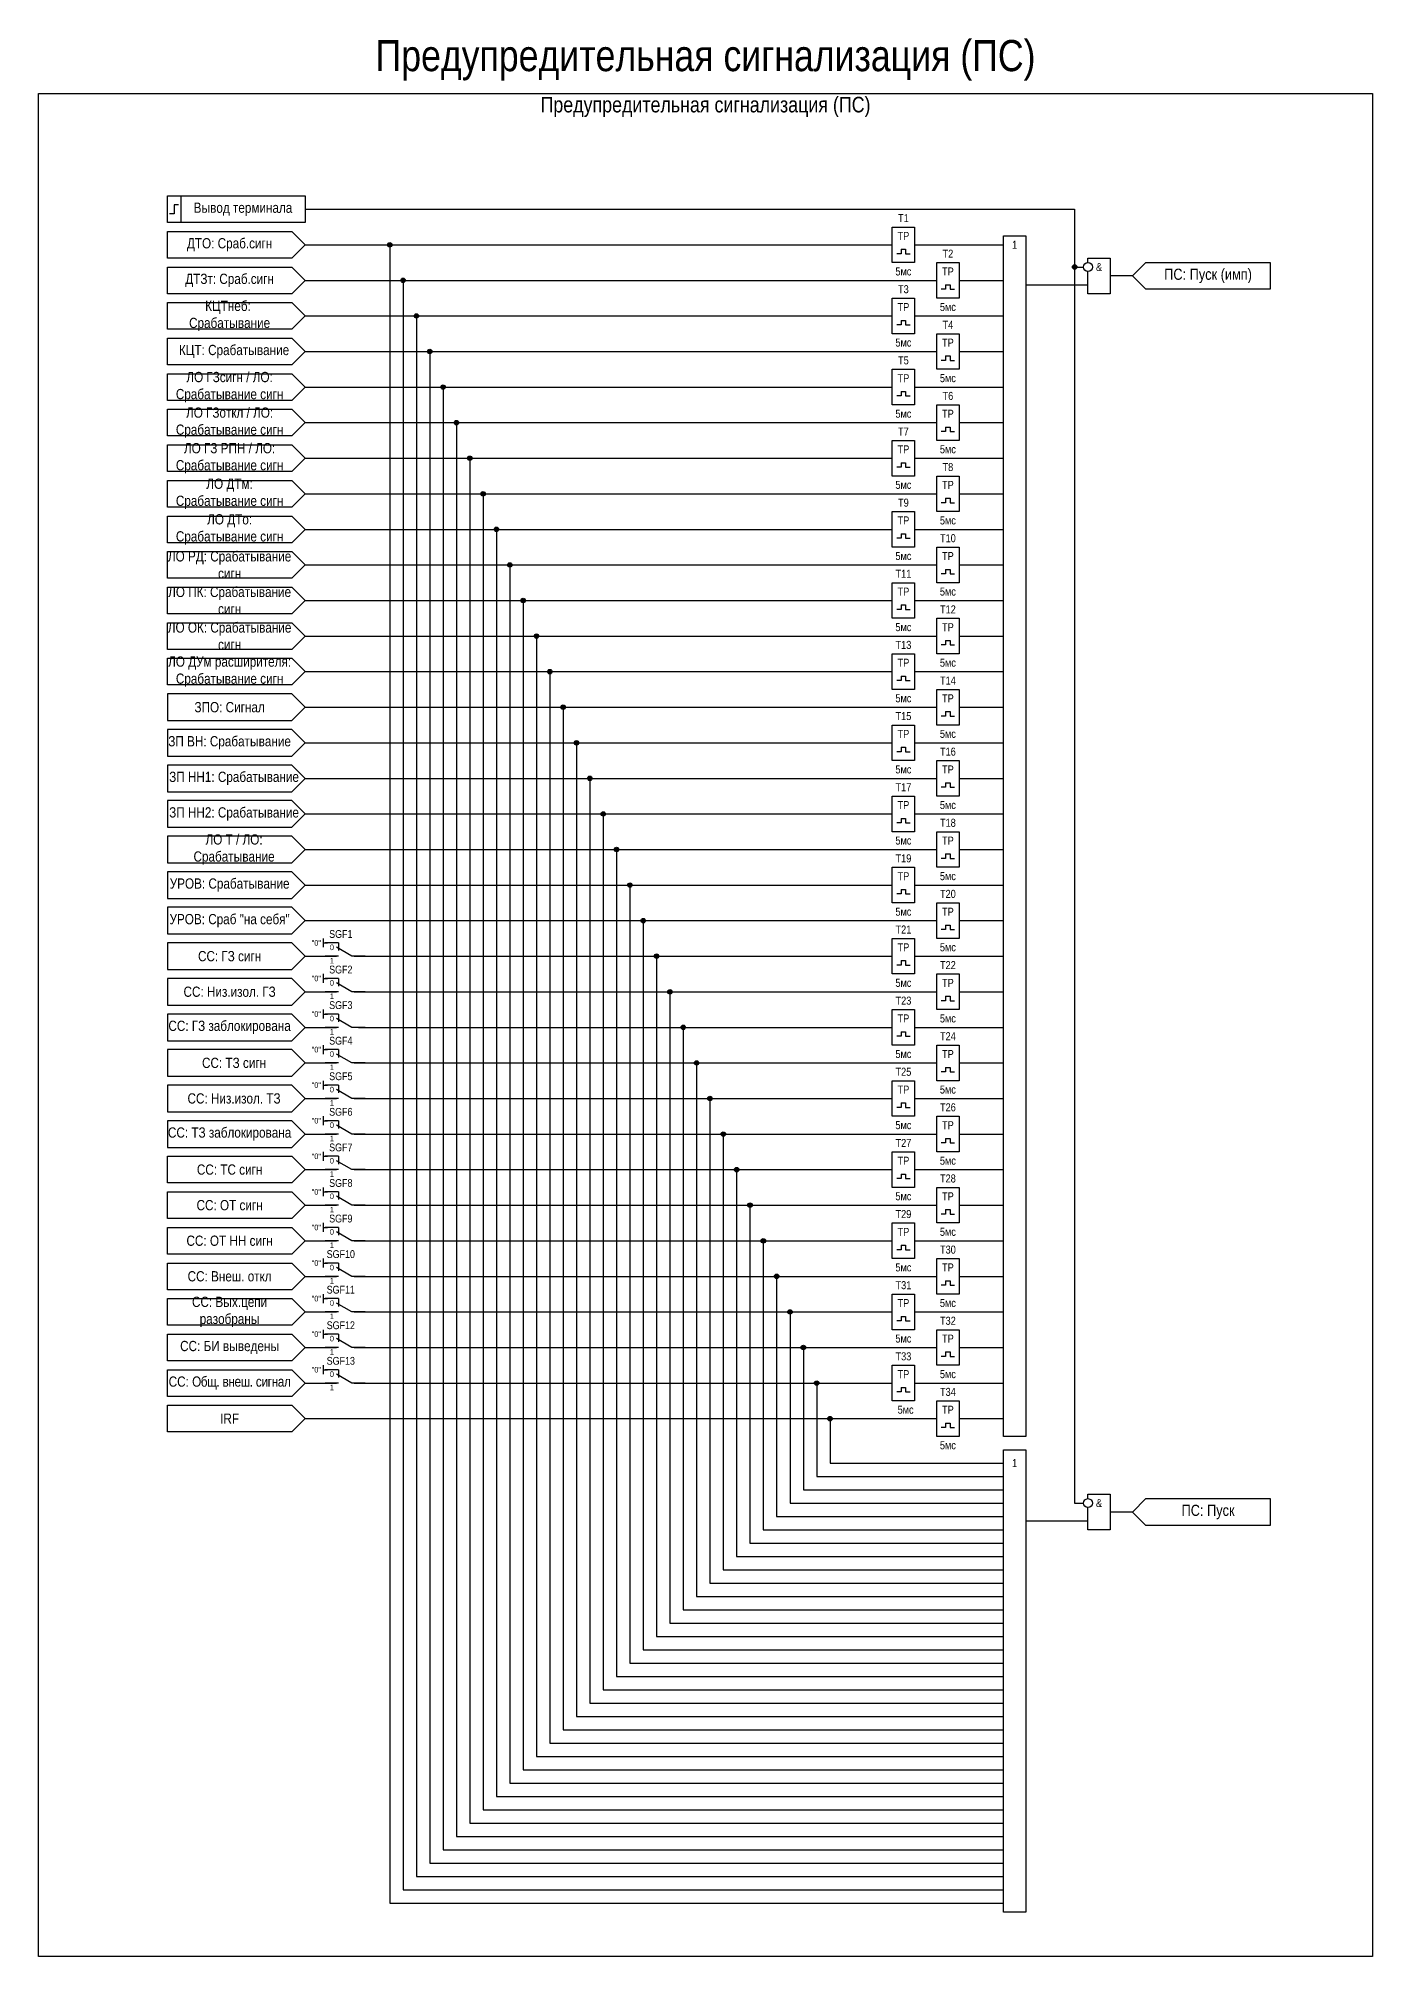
# Model space of a CAD drawing. Header units: millimetres. Extents: x -981 to 1720, y -66 to 612.
# Drawn here: x 1420 to 1720, y -4 to 427.4 of the extents above; entities that cross this region are included whole.
import ezdxf
from ezdxf.enums import TextEntityAlignment as Align

# ---------------------------------------------------------------- set-up
doc = ezdxf.new("R2010")
doc.units = ezdxf.units.MM
doc.layers.add('TEXT', color=7, linetype='Continuous', lineweight=25)
doc.layers.add('Основная', color=7, linetype='Continuous')
doc.styles.add('2.5_Gost_RD', font='ARIALN.TTF', dxfattribs={"height": 2.5})
doc.styles.add('3.5_Gost_RD', font='ARIALN.TTF', dxfattribs={"height": 3.5})
doc.styles.add('Вывод', font='ARIALN.TTF', dxfattribs={"height": 2.5})
doc.styles.add('Компонент', font='ARIALN.TTF', dxfattribs={"height": 3.5})

# ---------------------------------------------------------------- blocks, each defined once
blk = doc.blocks.new('Точка')
at = {"ltscale": 100}
h = blk.add_hatch(color=256, dxfattribs=at)
h.dxf.hatch_style = 1
edge = h.paths.add_edge_path()
edge.add_arc((0, 0), 0.5, 0, 360)
blk.add_circle((0, 0), 0.5, dxfattribs=at)
blk = doc.blocks.new('*U958')
at = {"layer": 'Основная', "color": 0}
blk.add_line((0, 0), (7, 4), dxfattribs=at)
at = {"layer": 'Основная', "ltscale": 0.35}
blk.add_line((6, 6), (6, 2.5), dxfattribs=at)
blk = doc.blocks.new('*U1019')
at = {"layer": 'Основная', "color": 0}
for p, q in [((-3, 6), (-9, 6)), ((-3, 0), (-9, 0)), ((9, 0), (3, 0))]:
    blk.add_line(p, q, dxfattribs=at)
at = {"layer": 'Основная', "ltscale": 0.25, "xscale": -1}
blk.add_blockref('*U958', (3, 0), dxfattribs=at)
at = {"layer": 'Основная'}
for tag, height, style, p in [('ОУ', 3.5, 'Компонент', (-2, 10)), ('В1', 2.5, 'Вывод', (-13, 6)), ('В2', 2.5, 'Вывод', (-6, 4)), ('В3', 2.5, 'Вывод', (-6, -2))]:
    blk.add_attdef(tag, text='', height=height, dxfattribs=dict(at, style=style)).set_placement(p, align=Align.MIDDLE_CENTER)

msp = doc.modelspace()

# ---------------------------------------------------------------- linework, layer by layer
at = {"ltscale": 100}
for p, q in [((1614, 379), (1613, 379)), ((1615, 379), (1616, 379)), ((1669, 377), (1666, 374)), ((1669, 377), (1697, 377)), ((1666, 374), (1661, 374)), ((1666, 374), (1669, 371)), ((1624, 371), (1623, 371)), ((1625, 371), (1626, 371)), ((1697, 371), (1669, 371)), ((1614, 363), (1613, 363)), ((1615, 363), (1616, 363)), ((1624, 355), (1623, 355)), ((1625, 355), (1626, 355)), ((1614, 347), (1613, 347)), ((1615, 347), (1616, 347)), ((1624, 339), (1623, 339)), ((1625, 339), (1626, 339)), ((1614, 331), (1613, 331)), ((1615, 331), (1616, 331)), ((1624, 323), (1623, 323)), ((1625, 323), (1626, 323)), ((1614, 315), (1613, 315)), ((1615, 315), (1616, 315)), ((1624, 307), (1623, 307)), ((1625, 307), (1626, 307)), ((1614, 299), (1613, 299)), ((1615, 299), (1616, 299)), ((1624, 291), (1623, 291)), ((1625, 291), (1626, 291)), ((1614, 283), (1613, 283)), ((1615, 283), (1616, 283)), ((1624, 275), (1623, 275)), ((1625, 275), (1626, 275)), ((1614, 267), (1613, 267)), ((1615, 267), (1616, 267)), ((1624, 259), (1623, 259)), ((1625, 259), (1626, 259)), ((1614, 251), (1613, 251)), ((1615, 251), (1616, 251)), ((1624, 243), (1623, 243)), ((1625, 243), (1626, 243)), ((1614, 235), (1613, 235)), ((1615, 235), (1616, 235)), ((1484, 225), (1484, 223)), ((1624, 227), (1623, 227)), ((1625, 227), (1626, 227)), ((1484, 224), (1485, 224)), ((1484, 217), (1484, 215)), ((1484, 216), (1485, 216)), ((1614, 219), (1613, 219)), ((1615, 219), (1616, 219)), ((1484, 209), (1484, 207)), ((1484, 208), (1485, 208)), ((1624, 211), (1623, 211)), ((1625, 211), (1626, 211)), ((1614, 203), (1613, 203)), ((1615, 203), (1616, 203)), ((1484, 201), (1484, 199)), ((1484, 200), (1485, 200)), ((1624, 195), (1623, 195)), ((1625, 195), (1626, 195)), ((1484, 193), (1484, 191)), ((1484, 192), (1485, 192)), ((1614, 187), (1613, 187)), ((1615, 187), (1616, 187)), ((1484, 185), (1484, 183)), ((1484, 184), (1485, 184)), ((1484, 177), (1484, 175)), ((1624, 179), (1623, 179)), ((1625, 179), (1626, 179)), ((1484, 176), (1485, 176)), ((1484, 169), (1484, 167)), ((1614, 171), (1613, 171)), ((1615, 171), (1616, 171)), ((1484, 168), (1485, 168)), ((1484, 161), (1484, 159)), ((1484, 160), (1485, 160)), ((1624, 163), (1623, 163)), ((1625, 163), (1626, 163)), ((1484, 153), (1484, 151)), ((1484, 152), (1485, 152)), ((1614, 155), (1613, 155)), ((1615, 155), (1616, 155)), ((1624, 147), (1623, 147)), ((1625, 147), (1626, 147)), ((1484, 145), (1484, 143)), ((1484, 144), (1485, 144)), ((1614, 139), (1613, 139)), ((1615, 139), (1616, 139)), ((1484, 137), (1484, 135)), ((1484, 136), (1485, 136)), ((1624, 131), (1623, 131)), ((1625, 131), (1626, 131)), ((1484, 129), (1484, 127)), ((1484, 128), (1485, 128)), ((1614, 123), (1613, 123)), ((1615, 123), (1616, 123)), ((1624, 115), (1623, 115)), ((1625, 115), (1626, 115)), ((1666, 96), (1661, 96)), ((1669, 99), (1666, 96)), ((1666, 96), (1669, 93)), ((1669, 99), (1697, 99)), ((1697, 93), (1669, 93))]:
    msp.add_line(p, q, dxfattribs=at)
at = {"color": 3, "ltscale": 100}
msp.add_lwpolyline([(1420, 415), (1720, 415), (1720, -4), (1420, -4)], close=True, dxfattribs=at)
at = {"ltscale": 100}
for points in [[(1449, 392), (1452, 392), (1452, 386), (1449, 386)], [(1449, 392), (1480, 392), (1480, 386), (1449, 386)], [(1612, 385), (1617, 385), (1617, 377), (1612, 377)], [(1637, 383), (1642, 383), (1642, 113), (1637, 113)], [(1622, 377), (1627, 377), (1627, 369), (1622, 369)], [(1612, 369), (1617, 369), (1617, 361), (1612, 361)], [(1622, 361), (1627, 361), (1627, 353), (1622, 353)], [(1612, 353), (1617, 353), (1617, 345), (1612, 345)], [(1622, 345), (1627, 345), (1627, 337), (1622, 337)], [(1612, 337), (1617, 337), (1617, 329), (1612, 329)], [(1622, 329), (1627, 329), (1627, 321), (1622, 321)], [(1612, 321), (1617, 321), (1617, 313), (1612, 313)], [(1622, 313), (1627, 313), (1627, 305), (1622, 305)], [(1612, 305), (1617, 305), (1617, 297), (1612, 297)], [(1622, 297), (1627, 297), (1627, 289), (1622, 289)], [(1612, 289), (1617, 289), (1617, 281), (1612, 281)], [(1622, 281), (1627, 281), (1627, 273), (1622, 273)], [(1612, 273), (1617, 273), (1617, 265), (1612, 265)], [(1622, 265), (1627, 265), (1627, 257), (1622, 257)], [(1612, 257), (1617, 257), (1617, 249), (1612, 249)], [(1622, 249), (1627, 249), (1627, 241), (1622, 241)], [(1612, 241), (1617, 241), (1617, 233), (1612, 233)], [(1622, 233), (1627, 233), (1627, 225), (1622, 225)], [(1612, 225), (1617, 225), (1617, 217), (1612, 217)], [(1622, 217), (1627, 217), (1627, 209), (1622, 209)], [(1612, 209), (1617, 209), (1617, 201), (1612, 201)], [(1622, 201), (1627, 201), (1627, 193), (1622, 193)], [(1612, 193), (1617, 193), (1617, 185), (1612, 185)], [(1622, 185), (1627, 185), (1627, 177), (1622, 177)], [(1612, 177), (1617, 177), (1617, 169), (1612, 169)], [(1622, 169), (1627, 169), (1627, 161), (1622, 161)], [(1612, 161), (1617, 161), (1617, 153), (1612, 153)], [(1622, 153), (1627, 153), (1627, 145), (1622, 145)], [(1612, 145), (1617, 145), (1617, 137), (1612, 137)], [(1622, 137), (1627, 137), (1627, 129), (1622, 129)], [(1612, 129), (1617, 129), (1617, 121), (1612, 121)], [(1622, 121), (1627, 121), (1627, 113), (1622, 113)], [(1637, 110), (1642, 110), (1642, 6), (1637, 6)]]:
    msp.add_lwpolyline(points, close=True, dxfattribs=at)
at = {"lineweight": 30, "ltscale": 100}
msp.add_lwpolyline([(1451.5, 390), (1450.5, 390), (1450.5, 388), (1449.5, 388)], dxfattribs=at)
at = {"ltscale": 100}
for points in [[(1480, 389), (1653, 389), (1653, 376), (1655, 376)], [(1480, 389), (1653, 389), (1653, 98), (1655, 98)], [(1449, 384), (1477, 384), (1480, 381), (1477, 378), (1449, 378), (1449, 384)], [(1480, 381), (1499, 381), (1499, 8), (1637, 8)], [(1480, 381), (1612, 381)], [(1614, 380), (1614, 379)], [(1614, 380), (1615, 380)], [(1615, 380), (1615, 379)], [(1617, 381), (1637, 381)], [(1449, 376), (1477, 376), (1480, 373), (1477, 370), (1449, 370), (1449, 376)], [(1656, 377), (1656, 378), (1661, 378), (1661, 370), (1656, 370), (1656, 375)], [(1666, 374), (1669, 377), (1697, 377), (1697, 371), (1669, 371), (1666, 374)], [(1480, 373), (1502, 373), (1502, 11), (1637, 11)], [(1480, 373), (1622, 373)], [(1624, 372), (1624, 371)], [(1624, 372), (1625, 372)], [(1625, 372), (1625, 371)], [(1627, 373), (1637, 373)], [(1642, 372), (1656, 372)], [(1449, 368), (1477, 368), (1480, 365), (1477, 362), (1449, 362), (1449, 368)], [(1480, 365), (1505, 365), (1505, 14), (1637, 14)], [(1480, 365), (1612, 365)], [(1614, 364), (1614, 363)], [(1614, 364), (1615, 364)], [(1615, 364), (1615, 363)], [(1617, 365), (1637, 365)], [(1449, 360), (1477, 360), (1480, 357), (1477, 354), (1449, 354), (1449, 360)], [(1480, 357), (1508, 357), (1508, 17), (1637, 17)], [(1480, 357), (1622, 357)], [(1624, 356), (1624, 355)], [(1624, 356), (1625, 356)], [(1625, 356), (1625, 355)], [(1627, 357), (1637, 357)], [(1449, 352), (1477, 352), (1480, 349), (1477, 346), (1449, 346), (1449, 352)], [(1480, 349), (1511, 349), (1511, 20), (1637, 20)], [(1480, 349), (1612, 349)], [(1614, 348), (1614, 347)], [(1614, 348), (1615, 348)], [(1615, 348), (1615, 347)], [(1617, 349), (1637, 349)], [(1449, 344), (1477, 344), (1480, 341), (1477, 338), (1449, 338), (1449, 344)], [(1480, 341), (1514, 341), (1514, 23), (1637, 23)], [(1480, 341), (1622, 341)], [(1627, 341), (1637, 341)], [(1624, 340), (1624, 339)], [(1624, 340), (1625, 340)], [(1625, 340), (1625, 339)], [(1449, 336), (1477, 336), (1480, 333), (1477, 330), (1449, 330), (1449, 336)], [(1480, 333), (1517, 333), (1517, 26), (1637, 26)], [(1480, 333), (1612, 333)], [(1617, 333), (1637, 333)], [(1449, 328), (1477, 328), (1480, 325), (1477, 322), (1449, 322), (1449, 328)], [(1614, 332), (1614, 331)], [(1614, 332), (1615, 332)], [(1615, 332), (1615, 331)], [(1480, 325), (1520, 325), (1520, 29), (1637, 29)], [(1480, 325), (1622, 325)], [(1624, 324), (1624, 323)], [(1624, 324), (1625, 324)], [(1625, 324), (1625, 323)], [(1627, 325), (1637, 325)], [(1449, 320), (1477, 320), (1480, 317), (1477, 314), (1449, 314), (1449, 320)], [(1480, 317), (1523, 317), (1523, 32), (1637, 32)], [(1480, 317), (1612, 317)], [(1614, 316), (1614, 315)], [(1614, 316), (1615, 316)], [(1615, 316), (1615, 315)], [(1617, 317), (1637, 317)], [(1449, 312), (1477, 312), (1480, 309), (1477, 306), (1449, 306), (1449, 312)], [(1480, 309), (1526, 309), (1526, 35), (1637, 35)], [(1480, 309), (1622, 309)], [(1624, 308), (1624, 307)], [(1624, 308), (1625, 308)], [(1625, 308), (1625, 307)], [(1627, 309), (1637, 309)], [(1449, 304), (1477, 304), (1480, 301), (1477, 298), (1449, 298), (1449, 304)], [(1480, 301), (1529, 301), (1529, 38), (1637, 38)], [(1480, 301), (1612, 301)], [(1614, 300), (1614, 299)], [(1614, 300), (1615, 300)], [(1615, 300), (1615, 299)], [(1617, 301), (1637, 301)], [(1449, 296), (1477, 296), (1480, 293), (1477, 290), (1449, 290), (1449, 296)], [(1480, 293), (1532, 293), (1532, 41), (1637, 41)], [(1480, 293), (1622, 293)], [(1624, 292), (1624, 291)], [(1624, 292), (1625, 292)], [(1625, 292), (1625, 291)], [(1627, 293), (1637, 293)], [(1449, 288), (1477, 288), (1480, 285), (1477, 282), (1449, 282), (1449, 288)], [(1480, 285), (1535, 285), (1535, 44), (1637, 44)], [(1480, 285), (1612, 285)], [(1617, 285), (1637, 285)], [(1614, 284), (1614, 283)], [(1614, 284), (1615, 284)], [(1615, 284), (1615, 283)], [(1480, 277), (1477, 280), (1449, 280), (1449, 274), (1477, 274), (1480, 277)], [(1480, 277), (1538, 277), (1538, 47), (1637, 47)], [(1480, 277), (1622, 277)], [(1627, 277), (1637, 277)], [(1480, 269), (1477, 272), (1449, 272), (1449, 266), (1477, 266), (1480, 269)], [(1624, 276), (1624, 275)], [(1624, 276), (1625, 276)], [(1625, 276), (1625, 275)], [(1480, 269), (1541, 269), (1541, 50), (1637, 50)], [(1480, 269), (1612, 269)], [(1614, 268), (1614, 267)], [(1614, 268), (1615, 268)], [(1615, 268), (1615, 267)], [(1617, 269), (1637, 269)], [(1480, 261), (1477, 264), (1449, 264), (1449, 258), (1477, 258), (1480, 261)], [(1480, 261), (1544, 261), (1544, 53), (1637, 53)], [(1480, 261), (1622, 261)], [(1624, 260), (1624, 259)], [(1624, 260), (1625, 260)], [(1625, 260), (1625, 259)], [(1627, 261), (1637, 261)], [(1480, 253), (1477, 256), (1449, 256), (1449, 250), (1477, 250), (1480, 253)], [(1480, 253), (1547, 253), (1547, 56), (1637, 56)], [(1480, 253), (1612, 253)], [(1614, 252), (1614, 251)], [(1614, 252), (1615, 252)], [(1615, 252), (1615, 251)], [(1617, 253), (1637, 253)], [(1480, 245), (1477, 248), (1449, 248), (1449, 242), (1477, 242), (1480, 245)], [(1480, 245), (1550, 245), (1550, 59), (1637, 59)], [(1480, 245), (1622, 245)], [(1624, 244), (1624, 243)], [(1624, 244), (1625, 244)], [(1625, 244), (1625, 243)], [(1627, 245), (1637, 245)], [(1480, 237), (1477, 240), (1449, 240), (1449, 234), (1477, 234), (1480, 237)], [(1480, 237), (1553, 237), (1553, 62), (1637, 62)], [(1480, 237), (1612, 237)], [(1614, 236), (1614, 235)], [(1614, 236), (1615, 236)], [(1615, 236), (1615, 235)], [(1617, 237), (1637, 237)], [(1480, 229), (1477, 232), (1449, 232), (1449, 226), (1477, 226), (1480, 229)], [(1480, 229), (1556, 229), (1556, 65), (1637, 65)], [(1480, 229), (1622, 229)], [(1627, 229), (1637, 229)], [(1624, 228), (1624, 227)], [(1624, 228), (1625, 228)], [(1625, 228), (1625, 227)], [(1480, 221), (1477, 224), (1449, 224), (1449, 218), (1477, 218), (1480, 221)], [(1480, 221), (1487, 221)], [(1491, 221), (1559, 221), (1559, 68), (1637, 68)], [(1491, 221), (1612, 221)], [(1617, 221), (1637, 221)], [(1480, 213), (1477, 216), (1449, 216), (1449, 210), (1477, 210), (1480, 213)], [(1614, 220), (1614, 219)], [(1614, 220), (1615, 220)], [(1615, 220), (1615, 219)], [(1480, 213), (1487, 213)], [(1491, 213), (1562, 213), (1562, 71), (1637, 71)], [(1494, 213), (1622, 213)], [(1624, 212), (1624, 211)], [(1624, 212), (1625, 212)], [(1625, 212), (1625, 211)], [(1627, 213), (1637, 213)], [(1480, 205), (1477, 208), (1449, 208), (1449, 202), (1477, 202), (1480, 205)], [(1480, 205), (1487, 205)], [(1492, 205), (1612, 205)], [(1493, 205), (1565, 205), (1565, 74), (1637, 74)], [(1614, 204), (1614, 203)], [(1614, 204), (1615, 204)], [(1615, 204), (1615, 203)], [(1617, 205), (1637, 205)], [(1480, 197), (1477, 200), (1449, 200), (1449, 194), (1477, 194), (1480, 197)], [(1480, 197), (1487, 197)], [(1491, 197), (1568, 197), (1568, 77), (1637, 77)], [(1491, 197), (1622, 197)], [(1624, 196), (1624, 195)], [(1624, 196), (1625, 196)], [(1625, 196), (1625, 195)], [(1627, 197), (1637, 197)], [(1480, 189), (1477, 192), (1449, 192), (1449, 186), (1477, 186), (1480, 189)], [(1480, 189), (1487, 189)], [(1491, 189), (1571, 189), (1571, 80), (1637, 80)], [(1491, 189), (1612, 189)], [(1614, 188), (1614, 187)], [(1614, 188), (1615, 188)], [(1615, 188), (1615, 187)], [(1617, 189), (1637, 189)], [(1480, 181), (1477, 184), (1449, 184), (1449, 178), (1477, 178), (1480, 181)], [(1480, 181), (1487, 181)], [(1491, 181), (1574, 181), (1574, 83), (1637, 83)], [(1491, 181), (1622, 181)], [(1624, 180), (1624, 179)], [(1624, 180), (1625, 180)], [(1625, 180), (1625, 179)], [(1627, 181), (1637, 181)], [(1449, 176), (1477, 176), (1480, 173), (1477, 170), (1449, 170), (1449, 176)], [(1480, 173), (1487, 173)], [(1491, 173), (1577, 173), (1577, 86), (1637, 86)], [(1491, 173), (1612, 173)], [(1617, 173), (1637, 173)], [(1614, 172), (1614, 171)], [(1614, 172), (1615, 172)], [(1615, 172), (1615, 171)], [(1449, 168), (1477, 168), (1480, 165), (1477, 162), (1449, 162), (1449, 168)], [(1480, 165), (1487, 165)], [(1491, 165), (1580, 165), (1580, 89), (1637, 89)], [(1491, 165), (1622, 165)], [(1624, 164), (1624, 163)], [(1624, 164), (1625, 164)], [(1625, 164), (1625, 163)], [(1627, 165), (1637, 165)], [(1449, 160), (1477, 160), (1480, 157), (1477, 154), (1449, 154), (1449, 160)], [(1480, 157), (1487, 157)], [(1491, 157), (1583, 157), (1583, 92), (1637, 92)], [(1491, 157), (1612, 157)], [(1614, 156), (1614, 155)], [(1614, 156), (1615, 156)], [(1615, 156), (1615, 155)], [(1617, 157), (1637, 157)], [(1449, 152), (1477, 152), (1480, 149), (1477, 146), (1449, 146), (1449, 152)], [(1480, 149), (1487, 149)], [(1491, 149), (1586, 149), (1586, 95), (1637, 95)], [(1491, 149), (1622, 149)], [(1624, 148), (1624, 147)], [(1624, 148), (1625, 148)], [(1625, 148), (1625, 147)], [(1627, 149), (1637, 149)], [(1449, 144), (1477, 144), (1480, 141), (1477, 138), (1449, 138), (1449, 144)], [(1480, 141), (1487, 141)], [(1491, 141), (1589, 141), (1589, 98), (1637, 98)], [(1491, 141), (1612, 141)], [(1614, 140), (1614, 139)], [(1614, 140), (1615, 140)], [(1615, 140), (1615, 139)], [(1617, 141), (1637, 141)], [(1449, 136), (1477, 136), (1480, 133), (1477, 130), (1449, 130), (1449, 136)], [(1480, 133), (1487, 133)], [(1491, 133), (1592, 133), (1592, 101), (1637, 101)], [(1491, 133), (1622, 133)], [(1624, 132), (1624, 131)], [(1624, 132), (1625, 132)], [(1625, 132), (1625, 131)], [(1627, 133), (1637, 133)], [(1449, 128), (1477, 128), (1480, 125), (1477, 122), (1449, 122), (1449, 128)], [(1480, 125), (1487, 125)], [(1491, 125), (1595, 125), (1595, 104), (1637, 104)], [(1491, 125), (1612, 125)], [(1614, 124), (1614, 123)], [(1614, 124), (1615, 124)], [(1615, 124), (1615, 123)], [(1617, 125), (1637, 125)], [(1449, 120), (1477, 120), (1480, 117), (1477, 114), (1449, 114), (1449, 120)], [(1480, 117), (1622, 117)], [(1598, 117), (1598, 107), (1637, 107)], [(1627, 117), (1637, 117)], [(1624, 116), (1624, 115)], [(1624, 116), (1625, 116)], [(1625, 116), (1625, 115)], [(1656, 99), (1656, 100), (1661, 100), (1661, 92), (1656, 92), (1656, 97)], [(1666, 96), (1669, 99), (1697, 99), (1697, 93), (1669, 93), (1666, 96)], [(1642, 94), (1656, 94)]]:
    msp.add_lwpolyline(points, dxfattribs=at)
for centre in [(1656, 376), (1656, 98)]:
    msp.add_circle(centre, 1, dxfattribs=at)

# ---------------------------------------------------------------- block references
for p in [(1499, 381), (1653, 376), (1502, 373), (1505, 365), (1508, 357), (1511, 349), (1514, 341), (1517, 333), (1520, 325), (1523, 317), (1526, 309), (1529, 301), (1532, 293), (1535, 285), (1538, 277), (1541, 269), (1544, 261), (1547, 253), (1550, 245), (1553, 237), (1556, 229), (1559, 221), (1562, 213), (1565, 205), (1568, 197), (1571, 189), (1574, 181), (1577, 173), (1580, 165), (1583, 157), (1586, 149), (1589, 141), (1592, 133), (1595, 125), (1598, 117)]:
    msp.add_blockref('Точка', p, dxfattribs=at)
at = {"layer": 'Основная', "ltscale": 0.25, "xscale": 0.5, "yscale": 0.5, "zscale": 0.5}
for p, values in [((1489, 221), {'ОУ': 'SGF1', 'В1': '"0"', 'В2': '0', 'В3': '1'}), ((1489, 213), {'ОУ': 'SGF2', 'В1': '"0"', 'В2': '0', 'В3': '1'}), ((1489, 205), {'ОУ': 'SGF3', 'В1': '"0"', 'В2': '0', 'В3': '1'}), ((1489, 197), {'ОУ': 'SGF4', 'В1': '"0"', 'В2': '0', 'В3': '1'}), ((1489, 189), {'ОУ': 'SGF5', 'В1': '"0"', 'В2': '0', 'В3': '1'}), ((1489, 181), {'ОУ': 'SGF6', 'В1': '"0"', 'В2': '0', 'В3': '1'}), ((1489, 173), {'ОУ': 'SGF7', 'В1': '"0"', 'В2': '0', 'В3': '1'}), ((1489, 165), {'ОУ': 'SGF8', 'В1': '"0"', 'В2': '0', 'В3': '1'}), ((1489, 157), {'ОУ': 'SGF9', 'В1': '"0"', 'В2': '0', 'В3': '1'}), ((1489, 149), {'ОУ': 'SGF10', 'В1': '"0"', 'В2': '0', 'В3': '1'}), ((1489, 141), {'ОУ': 'SGF11', 'В1': '"0"', 'В2': '0', 'В3': '1'}), ((1489, 133), {'ОУ': 'SGF12', 'В1': '"0"', 'В2': '0', 'В3': '1'}), ((1489, 125), {'ОУ': 'SGF13', 'В1': '"0"', 'В2': '0', 'В3': '1'})]:
    msp.add_blockref('*U1019', p, dxfattribs=at).add_auto_attribs(values)

# ---------------------------------------------------------------- texts
at = {"color": 30, "ltscale": 100, "attachment_point": 5, "style": '3.5_Gost_RD'}
for s, insert, char_height, width in [('{\\C3;Предупредительная сигнализация (ПС)}', (1570, 422.5), 7, 300), ('Предупредительная сигнализация (ПС)', (1570, 412), 3.5, 290)]:
    msp.add_mtext(s, dxfattribs=dict(at, insert=insert, char_height=char_height, width=width))
at = {"ltscale": 100, "attachment_point": 5, "style": '2.5_Gost_RD'}
for s, insert, char_height, width in [('T1', (1614.5, 387), 1.8, 5), ('TP', (1614.5, 383), 1.8, 5), ('T2', (1624.5, 379), 1.8, 5), ('1', (1639.5, 381), 1.8, 5), ('5мс', (1614.5, 375), 1.8, 5), ('TP', (1624.5, 375), 1.8, 5), ('&', (1658.5, 376), 1.8, 5), ('ПС: Пуск (имп)', (1683, 374), 2.5, 28), ('T3', (1614.5, 371), 1.8, 5), ('TP', (1614.5, 367), 1.8, 5), ('5мс', (1624.5, 367), 1.8, 5), ('T4', (1624.5, 363), 1.8, 5), ('5мс', (1614.5, 359), 1.8, 5), ('TP', (1624.5, 359), 1.8, 5), ('T5', (1614.5, 355), 1.8, 5), ('ЛО ГЗсигн / ЛО: Срабатывание сигн', (1463, 349), 2.3, 28), ('TP', (1614.5, 351), 1.8, 5), ('5мс', (1624.5, 351), 1.8, 5), ('T6', (1624.5, 347), 1.8, 5), ('ЛО ГЗоткл / ЛО: Срабатывание сигн', (1463, 341), 2.3, 28), ('5мс', (1614.5, 343), 1.8, 5), ('TP', (1624.5, 343), 1.8, 5), ('ЛО ГЗ РПН / ЛО: Срабатывание сигн', (1463, 333), 2.3, 28), ('T7', (1614.5, 339), 1.8, 5), ('TP', (1614.5, 335), 1.8, 5), ('5мс', (1624.5, 335), 1.8, 5), ('ЛО ДТм: Срабатывание сигн', (1463, 325), 2.3, 28), ('5мс', (1614.5, 327), 1.8, 5), ('TP', (1624.5, 327), 1.8, 5), ('T8', (1624.5, 331), 1.8, 5), ('T9', (1614.5, 323), 1.8, 5), ('ЛО ДТо: Срабатывание сигн', (1463, 317), 2.3, 28), ('TP', (1614.5, 319), 1.8, 5), ('5мс', (1624.5, 319), 1.8, 5), ('T10', (1624.5, 315), 1.8, 5), ('ЛО РД: Срабатывание сигн', (1463, 309), 2.3, 28), ('5мс', (1614.5, 311), 1.8, 5), ('TP', (1624.5, 311), 1.8, 5), ('T11', (1614.5, 307), 1.8, 5), ('ЛО ПК: Срабатывание сигн', (1463, 301), 2.3, 28), ('TP', (1614.5, 303), 1.8, 5), ('5мс', (1624.5, 303), 1.8, 5), ('T12', (1624.5, 299), 1.8, 5), ('ЛО ОК: Срабатывание сигн', (1463, 293), 2.3, 28), ('5мс', (1614.5, 295), 1.8, 5), ('TP', (1624.5, 295), 1.8, 5), ('T13', (1614.5, 291), 1.8, 5), ('ЛО ДУм расширителя: Срабатывание сигн', (1463, 285), 2.3, 28), ('TP', (1614.5, 287), 1.8, 5), ('5мс', (1624.5, 287), 1.8, 5), ('T14', (1624.5, 283), 1.8, 5), ('5мс', (1614.5, 279), 1.8, 5), ('TP', (1624.5, 279), 1.8, 5), ('T15', (1614.5, 275), 1.8, 5), ('TP', (1614.5, 271), 1.8, 5), ('5мс', (1624.5, 271), 1.8, 5), ('ЗП ВН: Срабатывание ', (1463, 269), 2.3, 28), ('T16', (1624.5, 267), 1.8, 5), ('5мс', (1614.5, 263), 1.8, 5), ('TP', (1624.5, 263), 1.8, 5), ('ЗП НН1: Срабатывание', (1464, 261), 2.3, 27.933), ('T17', (1614.5, 259), 1.8, 5), ('ЗП НН2: Срабатывание', (1464, 253), 2.3, 27.933), ('TP', (1614.5, 255), 1.8, 5), ('5мс', (1624.5, 255), 1.8, 5), ('T18', (1624.5, 251), 1.8, 5), ('5мс', (1614.5, 247), 1.8, 5), ('TP', (1624.5, 247), 1.8, 5), ('T19', (1614.5, 243), 1.8, 5), ('TP', (1614.5, 239), 1.8, 5), ('5мс', (1624.5, 239), 1.8, 5), ('T20', (1624.5, 235), 1.8, 5), ('5мс', (1614.5, 231), 1.8, 5), ('TP', (1624.5, 231), 1.8, 5), ('T21', (1614.5, 227), 1.8, 5), ('TP', (1614.5, 223), 1.8, 5), ('5мс', (1624.5, 223), 1.8, 5), ('5мс', (1614.5, 215), 1.8, 5), ('T22', (1624.5, 219), 1.8, 5), ('TP', (1624.5, 215), 1.8, 5), ('T23', (1614.5, 211), 1.8, 5), ('TP', (1614.5, 207), 1.8, 5), ('5мс', (1624.5, 207), 1.8, 5), ('T24', (1624.5, 203), 1.8, 5), ('5мс', (1614.5, 199), 1.8, 5), ('TP', (1624.5, 199), 1.8, 5), ('T25', (1614.5, 195), 1.8, 5), ('TP', (1614.5, 191), 1.8, 5), ('5мс', (1624.5, 191), 1.8, 5), ('T26', (1624.5, 187), 1.8, 5), ('5мс', (1614.5, 183), 1.8, 5), ('TP', (1624.5, 183), 1.8, 5), ('T27', (1614.5, 179), 1.8, 5), ('СС: ТС сигн', (1463, 173), 2.3, 28), ('TP', (1614.5, 175), 1.8, 5), ('5мс', (1624.5, 175), 1.8, 5), ('T28', (1624.5, 171), 1.8, 5), ('СС: ОТ сигн', (1463, 165), 2.3, 28), ('5мс', (1614.5, 167), 1.8, 5), ('TP', (1624.5, 167), 1.8, 5), ('T29', (1614.5, 163), 1.8, 5), ('TP', (1614.5, 159), 1.8, 5), ('5мс', (1624.5, 159), 1.8, 5), ('СС: ОТ НН сигн', (1463, 157), 2.3, 28), ('T30', (1624.5, 155), 1.8, 5), ('5мс', (1614.5, 151), 1.8, 5), ('TP', (1624.5, 151), 1.8, 5), ('СС: Внеш. откл', (1463, 149), 2.3, 28), ('T31', (1614.5, 147), 1.8, 5), ('СС: Вых.цепи разобраны', (1463, 141), 2.3, 28), ('TP', (1614.5, 143), 1.8, 5), ('5мс', (1624.5, 143), 1.8, 5), ('T32', (1624.5, 139), 1.8, 5), ('СС: БИ выведены', (1463, 133), 2.3, 28), ('5мс', (1614.5, 135), 1.8, 5), ('TP', (1624.5, 135), 1.8, 5), ('T33', (1614.5, 131), 1.8, 5), ('TP', (1614.5, 127), 1.8, 5), ('5мс', (1624.5, 127), 1.8, 5), ('T34', (1624.5, 123), 1.8, 5), ('5мс', (1615, 119), 1.8, 5), ('TP', (1624.5, 119), 1.8, 5), ('5мс', (1624.5, 111), 1.8, 5), ('1', (1639.5, 107), 1.8, 5), ('&', (1658.5, 98), 1.8, 5), ('ПС: Пуск', (1683, 96), 2.5, 28)]:
    msp.add_mtext(s, dxfattribs=dict(at, insert=insert, char_height=char_height, width=width))
at = {"color": 0, "ltscale": 100, "char_height": 2.3, "width": 28, "attachment_point": 5, "style": '2.5_Gost_RD'}
for s, insert in [('{\\C256;ЗПО: Сигнал}', (1463, 277)), ('{\\C256;УРОВ: Срабатывание}', (1463, 237)), ('{\\C256;УРОВ: Сраб "на себя"}', (1463, 229))]:
    msp.add_mtext(s, dxfattribs=dict(at, insert=insert))
at = {"layer": 'TEXT', "ltscale": 100, "char_height": 2.3, "width": 28, "attachment_point": 5, "style": '2.5_Gost_RD'}
for s, insert in [('Вывод терминала', (1466, 389)), ('ЛО Т / ЛО: Срабатывание', (1464, 245)), ('СС: {\\T0.95;Общ. внеш. сигнал}', (1463, 125))]:
    msp.add_mtext(s, dxfattribs=dict(at, insert=insert))
at = {"layer": 'TEXT', "color": 0, "ltscale": 100, "char_height": 2.3, "width": 28, "attachment_point": 5, "style": '2.5_Gost_RD'}
for s, insert in [('{\\C256;СС: ГЗ сигн}', (1463, 221)), ('{\\C256;СС: Низ.изол. ГЗ}', (1463, 213)), ('{\\C256;СС: ГЗ заблокирована}', (1463, 205)), ('{\\C256;СС: ТЗ сигн}', (1464, 197)), ('{\\C256;СС: Низ.изол. ТЗ}', (1464, 189)), ('{\\C256;СС: ТЗ заблокирована}', (1463, 181)), ('{\\C256;IRF}', (1463, 117))]:
    msp.add_mtext(s, dxfattribs=dict(at, insert=insert))
at = {"layer": 'Основная', "color": 0, "ltscale": 100, "insert": (1463, 381), "char_height": 2.3, "width": 28, "attachment_point": 5, "style": '2.5_Gost_RD'}
msp.add_mtext('{\\C256;ДТО: Сраб.сигн}', dxfattribs=at)
at = {"layer": 'Основная', "ltscale": 100, "insert": (1463, 373), "char_height": 2.3, "width": 28, "attachment_point": 5, "style": '2.5_Gost_RD'}
msp.add_mtext('ДТЗт: Сраб.сигн', dxfattribs=at)
at = {"layer": 'Основная', "color": 1, "ltscale": 100, "char_height": 2.3, "attachment_point": 5, "style": '2.5_Gost_RD'}
for s, insert, width in [('{\\C256;КЦТнеб:  Срабатывание}', (1463, 365), 28), ('{\\C256;КЦТ: Срабатывание}', (1464, 357), 26.5083)]:
    msp.add_mtext(s, dxfattribs=dict(at, insert=insert, width=width))

doc.saveas('drawing.dxf')
